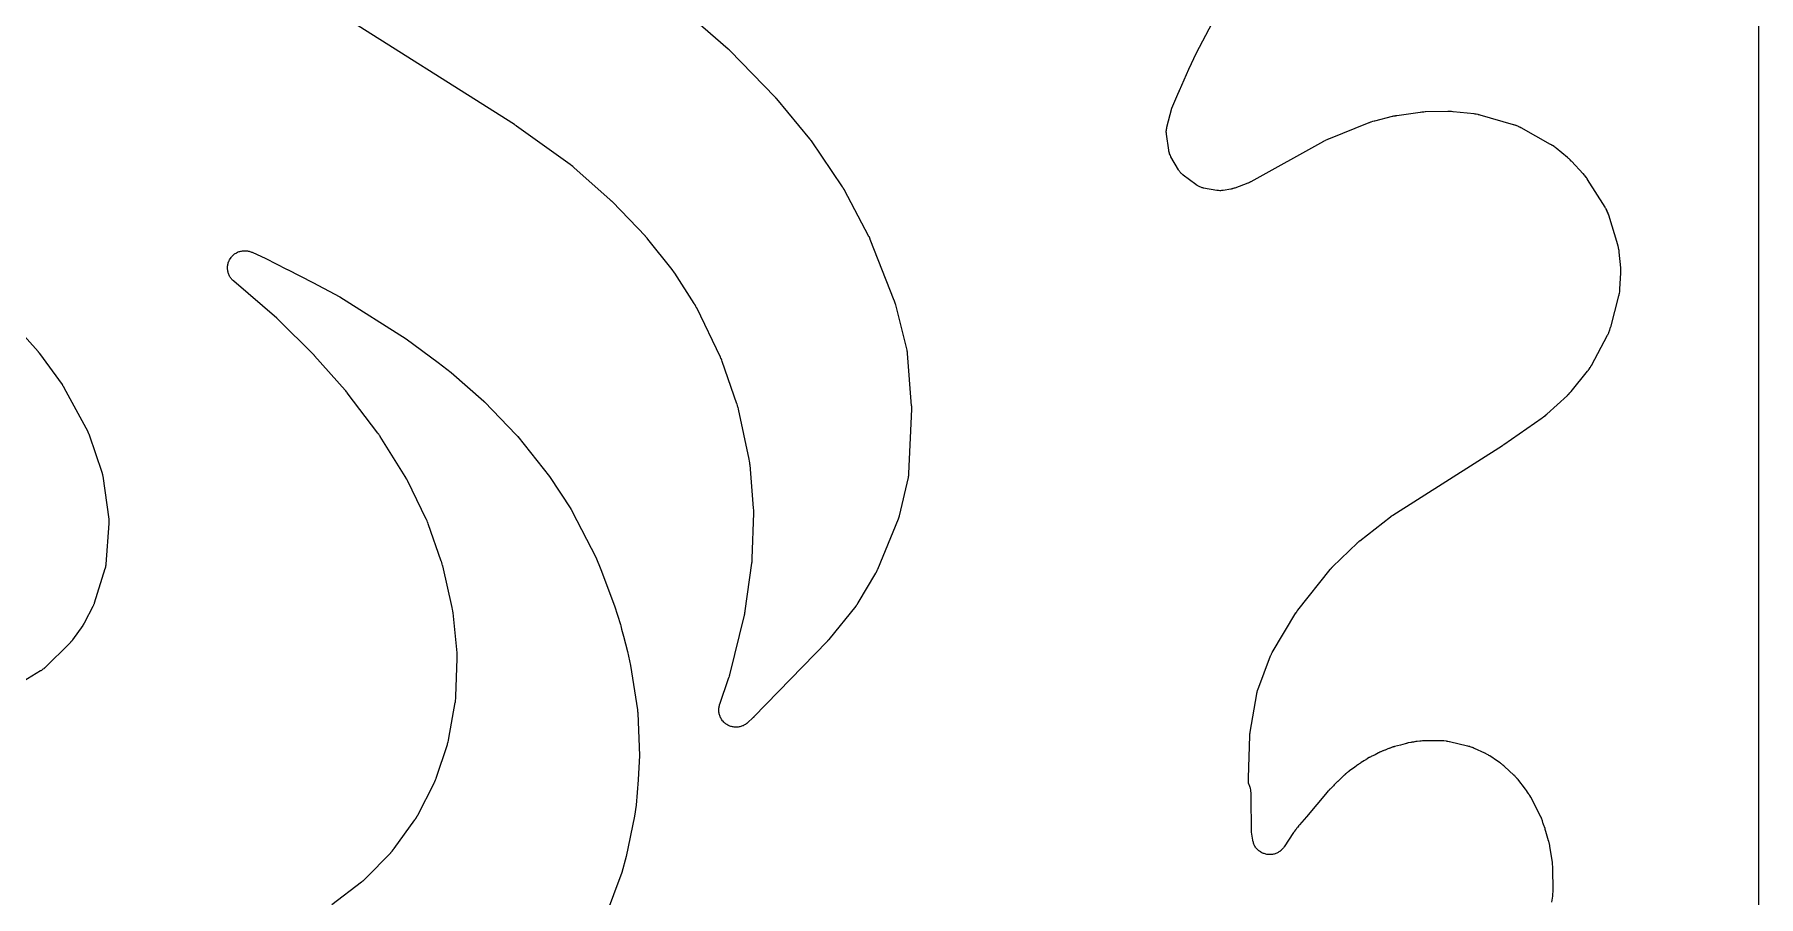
# Model space of a CAD drawing. Header units: millimetres. Extents: x 0 to 300, y 0 to 300.
# Drawn here: x 150 to 300, y 150 to 225 of the extents above; entities that cross this region are included whole.
import ezdxf

# ---------------------------------------------------------------- set-up
doc = ezdxf.new("R2010")
doc.units = ezdxf.units.MM
doc.layers.add('CUT', color=7, linetype='CONTINUOUS')

msp = doc.modelspace()

# ---------------------------------------------------------------- linework, layer by layer
at = {"layer": 'CUT'}
for points in [[(1.4375, 300.0625), (298.5476, 300.0625), (299.4329, 300.0625), (299.5063, 300.0589), (299.5645, 300.0503), (299.6216, 300.036), (299.6769, 300.0162), (299.7301, 299.991), (299.7805, 299.9608), (299.8278, 299.9257), (299.8714, 299.8863), (299.9108, 299.8427), (299.9459, 299.7954), (299.9761, 299.745), (300.0013, 299.6918), (300.0211, 299.6365), (300.0354, 299.5794), (300.044, 299.5212), (300.0476, 299.4478), (300.0476, 298.5625), (300.0476, 1.4375)], [(200.4511, 232.4372), (210.3575, 223.7895), (210.3646, 223.7832), (210.381, 223.7686), (210.388, 223.7623), (210.3965, 223.7546), (210.4034, 223.7482), (210.4195, 223.7332), (210.4264, 223.7268), (210.4369, 223.7168), (210.4437, 223.7103), (210.4595, 223.695), (210.4662, 223.6884), (210.4744, 223.6803), (210.4811, 223.6736), (210.4965, 223.658), (210.5031, 223.6513), (214.4552, 219.5708), (214.4603, 219.5655), (214.472, 219.5532), (214.477, 219.5479), (214.4888, 219.5353), (214.4949, 219.5287), (214.5092, 219.5132), (214.5153, 219.5065), (214.5246, 219.4962), (214.5305, 219.4895), (214.5443, 219.4739), (214.5501, 219.4672), (214.5533, 219.4636), (214.5602, 219.4555), (214.5762, 219.4365), (214.5831, 219.4283), (217.4561, 215.9448), (217.4628, 215.9366), (217.4782, 215.9174), (217.4848, 215.9092), (217.4927, 215.8992), (217.4991, 215.8909), (217.514, 215.8715), (217.5203, 215.8631), (217.53, 215.8502), (217.5363, 215.8417), (217.5507, 215.8219), (217.5569, 215.8134), (217.5643, 215.803), (217.5704, 215.7944), (217.5844, 215.7743), (217.5903, 215.7656), (220.2923, 211.7836), (220.2991, 211.7735), (220.3147, 211.7499), (220.3213, 211.7397), (220.3293, 211.7272), (220.3357, 211.717), (220.3507, 211.6929), (220.357, 211.6826), (220.3666, 211.6666), (220.3728, 211.6561), (220.3871, 211.6317), (220.3932, 211.6212), (220.4005, 211.6083), (220.4064, 211.5977), (220.42, 211.5729), (220.4257, 211.5622), (222.5945, 207.4797), (222.6005, 207.4682), (222.6143, 207.4413), (222.6201, 207.4297), (222.6271, 207.4156), (222.6328, 207.4039), (222.6458, 207.3766), (222.6513, 207.3649), (222.6596, 207.3468), (222.665, 207.335), (222.6772, 207.3073), (222.6823, 207.2955), (222.6885, 207.2809), (222.6935, 207.269), (222.7049, 207.241), (222.7097, 207.229), (224.7977, 201.896), (224.8028, 201.8827), (224.8145, 201.8515), (224.8194, 201.8381), (224.8252, 201.8216), (224.8299, 201.8082), (224.8405, 201.7766), (224.845, 201.763), (224.8517, 201.7421), (224.8559, 201.7285), (224.8656, 201.6966), (224.8696, 201.6829), (224.8744, 201.6662), (224.8782, 201.6524), (224.8868, 201.6203), (224.8904, 201.6065), (225.9064, 197.565), (225.9087, 197.5557), (225.9122, 197.5412), (225.9174, 197.5179), (225.9247, 197.4836), (225.9305, 197.4541), (225.9348, 197.43), (225.9369, 197.4176), (225.9378, 197.4122), (225.9419, 197.384), (225.9502, 197.3207), (225.9544, 197.283), (225.9556, 197.2684), (225.9564, 197.2589), (226.3105, 192.7103), (226.3114, 192.6968), (226.3134, 192.6653), (226.3141, 192.6518), (226.3149, 192.6353), (226.3155, 192.6218), (226.3165, 192.5903), (226.3168, 192.5768), (226.3172, 192.556), (226.3173, 192.5425), (226.3174, 192.511), (226.3173, 192.4975), (226.3171, 192.481), (226.3169, 192.4675), (226.316, 192.436), (226.3155, 192.4225), (226.0771, 186.8091), (226.0766, 186.7986), (226.0758, 186.7824), (226.0725, 186.7405), (226.0654, 186.6701), (226.0617, 186.6387), (226.0614, 186.6371), (226.0566, 186.6059), (226.0446, 186.5362), (226.0365, 186.4949), (226.0329, 186.479), (226.0306, 186.4688), (225.2523, 183.1339), (225.2502, 183.1251), (225.2468, 183.1113), (225.2412, 183.0893), (225.2324, 183.057), (225.2245, 183.0296), (225.2177, 183.0072), (225.2142, 182.9959), (225.2126, 182.9908), (225.2039, 182.9651), (225.1837, 182.9078), (225.1709, 182.874), (225.1658, 182.861), (225.1624, 182.8527), (223.3571, 178.4583), (223.3508, 178.4433), (223.3358, 178.4085), (223.3292, 178.3937), (223.321, 178.3757), (223.3142, 178.3609), (223.2979, 178.3267), (223.2908, 178.3121), (223.2797, 178.2898), (223.2723, 178.2753), (223.2548, 178.2417), (223.2472, 178.2274), (223.2377, 178.21), (223.2298, 178.1958), (223.2111, 178.1628), (223.203, 178.1488), (221.6671, 175.5524), (221.6586, 175.5383), (221.6385, 175.5057), (221.6298, 175.4918), (221.619, 175.475), (221.61, 175.4612), (221.5887, 175.4294), (221.5795, 175.4158), (221.5651, 175.3951), (221.5556, 175.3817), (221.5332, 175.3507), (221.5235, 175.3374), (221.5114, 175.3214), (221.5015, 175.3084), (221.4779, 175.2782), (221.4677, 175.2653), (219.1235, 172.3671), (219.1171, 172.3592), (219.102, 172.341), (219.0955, 172.3332), (219.0875, 172.3238), (219.0809, 172.3161), (219.0654, 172.2982), (219.0587, 172.2906), (219.0483, 172.2789), (219.0416, 172.2713), (219.0257, 172.2538), (219.0188, 172.2463), (219.0104, 172.2372), (219.0035, 172.2298), (218.9872, 172.2127), (218.9802, 172.2054), (212.6041, 165.633), (212.6006, 165.6294), (212.5925, 165.6212), (212.5891, 165.6176), (212.5808, 165.6093), (212.5765, 165.605), (212.5663, 165.5949), (212.5619, 165.5905), (212.5552, 165.5839), (212.5509, 165.5797), (212.5407, 165.5699), (212.5369, 165.5662), (212.5284, 165.5581), (212.5164, 165.5469), (212.5111, 165.5419), (212.0843, 165.1472), (212.0524, 165.1191), (211.9904, 165.0672), (211.92, 165.0139), (211.8715, 164.9807), (211.7962, 164.9346), (211.7447, 164.9064), (211.6653, 164.8678), (211.6112, 164.8448), (211.5284, 164.8142), (211.4724, 164.7966), (211.387, 164.7742), (211.3295, 164.7622), (211.2423, 164.7483), (211.1839, 164.742), (211.0957, 164.7367), (211.037, 164.7361), (210.9488, 164.7395), (210.8902, 164.7447), (210.8028, 164.7567), (210.745, 164.7676), (210.6592, 164.7881), (210.6028, 164.8046), (210.5194, 164.8334), (210.4648, 164.8554), (210.3846, 164.8923), (210.3325, 164.9194), (210.2563, 164.964), (210.2071, 164.9961), (210.1357, 165.0479), (210.0899, 165.0847), (210.0238, 165.1433), (209.9818, 165.1844), (209.9219, 165.2492), (209.8841, 165.2942), (209.8307, 165.3645), (209.7976, 165.413), (209.7514, 165.4883), (209.7231, 165.5398), (209.6845, 165.6192), (209.6614, 165.6732), (209.6308, 165.756), (209.6131, 165.812), (209.5907, 165.8974), (209.5786, 165.9549), (209.5647, 166.0421), (209.5583, 166.1005), (209.553, 166.1886), (209.5524, 166.2474), (209.5557, 166.3356), (209.5609, 166.3941), (209.5728, 166.4816), (209.5837, 166.5394), (209.6042, 166.6252), (209.6268, 166.7029), (209.6402, 166.7449), (210.4069, 168.9656), (210.4112, 168.9786), (210.4383, 169.0634), (210.4424, 169.0765), (210.474, 169.1838), (210.4777, 169.197), (210.501, 169.2831), (210.5044, 169.2963), (211.7821, 174.4936), (211.7855, 174.5085), (211.8068, 174.6056), (211.8099, 174.6206), (211.8334, 174.7431), (211.8361, 174.7582), (211.8524, 174.8563), (211.8547, 174.8714), (212.4345, 179.0139), (212.4365, 179.0298), (212.4482, 179.1333), (212.4498, 179.1493), (212.4609, 179.2796), (212.4621, 179.2956), (212.4682, 179.3996), (212.469, 179.4156), (212.596, 183.3651), (212.5963, 183.3824), (212.5967, 183.4949), (212.5965, 183.5122), (212.5929, 183.6534), (212.5922, 183.6707), (212.5861, 183.783), (212.5849, 183.8003), (212.2692, 187.5839), (212.2673, 187.6031), (212.253, 187.727), (212.2505, 187.7461), (212.2275, 187.9009), (212.2244, 187.9199), (212.2021, 188.0427), (212.1984, 188.0615), (211.2619, 192.4282), (211.2577, 192.4463), (211.2288, 192.5633), (211.2241, 192.5812), (211.1833, 192.7269), (211.178, 192.7447), (211.1419, 192.8597), (211.1361, 192.8773), (209.8565, 196.5536), (209.8506, 196.5697), (209.8109, 196.674), (209.8046, 196.69), (209.7511, 196.8194), (209.7443, 196.8351), (209.6987, 196.937), (209.6915, 196.9526), (207.6275, 201.2317), (207.6194, 201.2478), (207.5652, 201.352), (207.5566, 201.368), (207.4847, 201.4966), (207.4757, 201.5123), (207.4153, 201.613), (207.4058, 201.6284), (205.7138, 204.2686), (205.7052, 204.2817), (205.6479, 204.3661), (205.6389, 204.379), (205.5643, 204.4831), (205.555, 204.4957), (205.4934, 204.577), (205.4837, 204.5894), (203.3882, 207.2097), (203.3795, 207.2204), (203.3221, 207.2889), (203.3131, 207.2993), (203.2391, 207.3837), (203.2299, 207.3939), (203.1694, 207.4597), (203.16, 207.4697), (200.2911, 210.4506), (200.2836, 210.4582), (200.231, 210.511), (200.2228, 210.5191), (200.1559, 210.5836), (200.1477, 210.5914), (200.0939, 210.6414), (200.0849, 210.6495), (196.9424, 213.4541), (196.9304, 213.4645), (196.8518, 213.531), (196.8396, 213.5411), (196.7387, 213.622), (196.7262, 213.6317), (196.6442, 213.694), (196.6314, 213.7034), (191.9563, 217.0619), (191.9495, 217.0668), (191.9015, 217.1002), (191.8941, 217.1053), (191.8337, 217.1461), (191.8263, 217.151), (191.7781, 217.1825), (191.7702, 217.1876), (175.9611, 227.1749)], [(282.0586, 149.5115), (282.1317, 150.0404), (282.1343, 150.0623), (282.1487, 150.2047), (282.1505, 150.2267), (282.162, 150.4058), (282.163, 150.4278), (282.1669, 150.5709), (282.1671, 150.593), (282.1497, 152.4225), (282.1491, 152.444), (282.1428, 152.5835), (282.1415, 152.6049), (282.1273, 152.7794), (282.1252, 152.8008), (282.1089, 152.9394), (282.106, 152.9607), (281.8867, 154.3855), (281.885, 154.396), (281.8724, 154.4691), (281.8704, 154.48), (281.8613, 154.5278), (281.8565, 154.5508), (281.8234, 154.6931), (281.8179, 154.715), (281.8077, 154.7527), (281.8048, 154.763), (281.7843, 154.8334), (281.7809, 154.8448), (281.5237, 155.6673), (281.5076, 155.7436), (281.505, 155.7558), (281.4866, 155.835), (281.4836, 155.8472), (281.4716, 155.8945), (281.465, 155.9186), (281.4191, 156.0723), (281.4028, 156.1195), (281.3443, 156.2688), (281.3346, 156.2919), (281.3149, 156.3366), (281.3132, 156.3404), (281.239, 156.5776), (281.2352, 156.5895), (281.2095, 156.666), (281.2054, 156.6778), (281.189, 156.7235), (281.1801, 156.7467), (281.1194, 156.8963), (281.1095, 156.9191), (281.0894, 156.9633), (281.0841, 156.9745), (281.0491, 157.0473), (281.0436, 157.0585), (280.3263, 158.4748), (280.3202, 158.4867), (280.279, 158.5636), (280.2726, 158.5753), (280.2468, 158.621), (280.2331, 158.644), (280.1408, 158.7919), (280.1261, 158.8143), (280.0964, 158.8575), (280.0887, 158.8684), (280.0376, 158.9391), (280.0296, 158.9499), (280.0157, 158.9683), (279.9998, 158.9951), (279.8908, 159.1682), (279.8734, 159.1944), (279.8379, 159.2446), (279.8287, 159.2573), (279.7675, 159.3393), (279.758, 159.3518), (279.0863, 160.2049), (279.0795, 160.2134), (279.0314, 160.2723), (279.0242, 160.281), (278.9919, 160.319), (278.976, 160.337), (278.8747, 160.4471), (278.8587, 160.4638), (278.8305, 160.4922), (278.8227, 160.4998), (278.7688, 160.5522), (278.76, 160.5606), (277.9388, 161.3254), (277.9305, 161.333), (277.8723, 161.3852), (277.8636, 161.3929), (277.8248, 161.4264), (277.8057, 161.4421), (277.6851, 161.5378), (277.6662, 161.5522), (277.6329, 161.5765), (277.6238, 161.583), (277.5606, 161.6274), (277.5502, 161.6345), (277.3273, 161.7842), (277.3261, 161.7851), (277.3239, 161.7866), (276.6612, 162.2317), (276.6511, 162.2383), (276.5852, 162.2807), (276.5749, 162.2871), (276.5348, 162.3118), (276.514, 162.324), (276.3772, 162.4007), (276.356, 162.412), (276.3139, 162.4334), (276.3031, 162.4388), (276.2326, 162.4729), (276.2216, 162.4781), (275.3212, 162.8916), (275.3074, 162.8977), (275.2175, 162.9363), (275.2036, 162.942), (275.149, 162.9639), (275.1208, 162.9743), (274.9358, 163.0377), (274.907, 163.0468), (274.8505, 163.063), (274.836, 163.067), (274.7413, 163.0917), (274.7267, 163.0953), (273.1484, 163.4644), (273.1312, 163.4681), (273.019, 163.4909), (273.0017, 163.4942), (272.9341, 163.5059), (272.8992, 163.5108), (272.672, 163.5365), (272.6369, 163.5394), (272.5683, 163.5431), (272.5507, 163.5437), (272.5208, 163.5445), (272.4421, 163.554), (272.3875, 163.5581), (272.2122, 163.5632), (272.1849, 163.5633), (272.1314, 163.5624), (272.1178, 163.5621), (272.0289, 163.5586), (272.0153, 163.5579), (271.7849, 163.5435), (270.8086, 163.5386), (270.7916, 163.5383), (270.681, 163.5346), (270.664, 163.5338), (270.5977, 163.5297), (270.5638, 163.5266), (270.3443, 163.5005), (270.3106, 163.4955), (270.2452, 163.4839), (270.2285, 163.4807), (270.1202, 163.4583), (270.1036, 163.4546), (270.0089, 163.4323), (269.9019, 163.4223), (269.8837, 163.4204), (269.8129, 163.4116), (269.7767, 163.406), (269.543, 163.3624), (269.5072, 163.3546), (269.438, 163.3373), (269.4203, 163.3326), (269.3058, 163.3002), (269.2883, 163.2949), (268.8769, 163.1648), (268.3672, 163.0444), (268.3527, 163.0408), (268.2584, 163.016), (268.244, 163.012), (268.1877, 162.9957), (268.1591, 162.9867), (267.9749, 162.9232), (267.9468, 162.9127), (267.8925, 162.8909), (267.8787, 162.8851), (267.7892, 162.8465), (267.7755, 162.8404), (267.6105, 162.7643), (267.5505, 162.7454), (267.5366, 162.7408), (267.4461, 162.7097), (267.4322, 162.7048), (267.3783, 162.6848), (267.351, 162.6738), (267.1751, 162.5986), (267.1483, 162.5863), (267.0967, 162.5611), (267.0835, 162.5545), (266.9986, 162.5105), (266.9856, 162.5036), (266.6776, 162.3343), (266.3285, 162.1733), (266.3168, 162.1678), (266.241, 162.1308), (266.2294, 162.125), (266.1843, 162.1018), (266.1615, 162.0895), (266.0151, 162.006), (265.9929, 161.9926), (265.95, 161.9656), (265.9391, 161.9586), (265.8687, 161.9122), (265.858, 161.9049), (265.7087, 161.8017), (265.5677, 161.7242), (265.5555, 161.7173), (265.4771, 161.6718), (265.4651, 161.6646), (265.4186, 161.6362), (265.3952, 161.6211), (265.2451, 161.5194), (265.2224, 161.5032), (265.1787, 161.4706), (265.1677, 161.4621), (265.0963, 161.4061), (265.0854, 161.3974), (264.8836, 161.2313), (264.3998, 160.8967), (264.3895, 160.8895), (264.3234, 160.8417), (264.3133, 160.8343), (264.2742, 160.8047), (264.2545, 160.7892), (264.1286, 160.6856), (264.1096, 160.6692), (264.0731, 160.6365), (264.0638, 160.628), (264.0042, 160.5724), (263.9951, 160.5637), (263.5727, 160.1522), (263.4893, 160.0836), (263.4797, 160.0756), (263.418, 160.0226), (263.4086, 160.0144), (263.3722, 159.9817), (263.3539, 159.9647), (263.2375, 159.8513), (263.2199, 159.8335), (263.1863, 159.7979), (263.1778, 159.7887), (263.1232, 159.7285), (263.1149, 159.7191), (263.0431, 159.6364), (262.7558, 159.3566), (262.7452, 159.346), (262.6773, 159.2766), (262.667, 159.2657), (262.584, 159.1764), (262.574, 159.1654), (262.5097, 159.0926), (262.4999, 159.0813), (260.7002, 156.94), (260.1036, 156.2534), (260.0916, 156.2391), (260.015, 156.1453), (260.0034, 156.1306), (259.9111, 156.0099), (259.9, 155.9949), (259.8657, 155.9472), (259.8372, 155.9132), (259.8262, 155.8998), (259.7563, 155.8116), (259.7457, 155.7978), (259.6612, 155.6846), (259.6511, 155.6706), (259.5864, 155.5784), (259.5766, 155.5641), (258.7675, 154.3384), (258.7419, 154.3017), (258.6934, 154.2356), (258.637, 154.1663), (258.5972, 154.122), (258.5342, 154.0586), (258.4902, 154.0185), (258.4211, 153.9616), (258.3734, 153.9261), (258.299, 153.8764), (258.248, 153.8458), (258.1691, 153.8037), (258.1152, 153.7783), (258.0326, 153.7442), (257.9765, 153.7243), (257.8908, 153.6986), (257.833, 153.6844), (257.7452, 153.6673), (257.6863, 153.6589), (257.5973, 153.6506), (257.5378, 153.648), (257.4484, 153.6487), (257.3889, 153.652), (257.3, 153.6615), (257.2412, 153.6707), (257.1537, 153.689), (257.0961, 153.704), (257.0108, 153.7309), (256.955, 153.7516), (256.8727, 153.7868), (256.8193, 153.8129), (256.7409, 153.8561), (256.6903, 153.8874), (256.6167, 153.9381), (256.5694, 153.9743), (256.5012, 154.0321), (256.4577, 154.0728), (256.3955, 154.137), (256.3563, 154.1818), (256.3009, 154.252), (256.2663, 154.3004), (256.218, 154.3757), (256.1885, 154.4274), (256.1627, 154.4781), (256.1536, 154.496), (256.1295, 154.5502), (256.0973, 154.6334), (256.0786, 154.6897), (256.0548, 154.7756), (256.0369, 154.8554), (256.0282, 154.8991), (255.9092, 155.5871), (255.8934, 158.7966), (255.8931, 158.8113), (255.8903, 158.9071), (255.8897, 158.9218), (255.8866, 158.9793), (255.8842, 159.0087), (255.8648, 159.1967), (255.8558, 159.255), (255.8185, 159.4376), (255.8039, 159.4947), (255.7488, 159.6728), (255.7287, 159.7282), (255.6646, 159.8806), (255.652, 160.1199), (255.6515, 160.1295), (255.6506, 160.152), (255.6502, 160.1616), (255.6499, 160.1734), (255.6496, 160.183), (255.6492, 160.2055), (255.649, 160.2151), (255.6489, 160.23), (255.6488, 160.2396), (255.6488, 160.2621), (255.6489, 160.2717), (255.649, 160.2835), (255.6492, 160.2931), (255.6497, 160.3156), (255.65, 160.3252), (255.7715, 163.9935), (255.7721, 164.0088), (255.7739, 164.0445), (255.7748, 164.0598), (255.7761, 164.0784), (255.7772, 164.0936), (255.7802, 164.1292), (255.7816, 164.1445), (255.784, 164.1678), (255.7857, 164.183), (255.7899, 164.2185), (255.7918, 164.2337), (255.7943, 164.2522), (255.7965, 164.2673), (255.8019, 164.3026), (255.8044, 164.3177), (256.372, 167.6421), (256.3739, 167.6526), (256.3769, 167.6689), (256.3856, 167.711), (256.402, 167.7814), (256.4099, 167.8126), (256.4103, 167.8143), (256.4193, 167.8452), (256.4407, 167.9143), (256.4544, 167.955), (256.46, 167.9705), (256.4637, 167.9806), (257.5822, 170.9526), (257.5859, 170.9621), (257.5916, 170.9768), (257.6072, 171.0144), (257.635, 171.0772), (257.6479, 171.105), (257.6486, 171.1065), (257.6624, 171.1338), (257.6944, 171.1945), (257.7142, 171.2302), (257.7222, 171.2438), (257.7274, 171.2526), (259.7881, 174.6809), (259.7956, 174.6932), (259.8135, 174.7219), (259.8213, 174.7342), (259.8309, 174.749), (259.8388, 174.7612), (259.8577, 174.7893), (259.8658, 174.8013), (259.8785, 174.8196), (259.8869, 174.8314), (259.9066, 174.8589), (259.9151, 174.8707), (259.9256, 174.8849), (259.9344, 174.8964), (259.9549, 174.9233), (259.9639, 174.9347), (262.7521, 178.4533), (262.7615, 178.465), (262.7837, 178.492), (262.7933, 178.5035), (262.8051, 178.5175), (262.8149, 178.5288), (262.838, 178.5551), (262.848, 178.5663), (262.8634, 178.5834), (262.8736, 178.5944), (262.8975, 178.6199), (262.9079, 178.6307), (262.9206, 178.6439), (262.9311, 178.6545), (262.9559, 178.6792), (262.9666, 178.6897), (265.1455, 180.7916), (265.1539, 180.7997), (265.1737, 180.8183), (265.1823, 180.8262), (265.1928, 180.8358), (265.2014, 180.8437), (265.2217, 180.8618), (265.2305, 180.8695), (265.2441, 180.8813), (265.2529, 180.8889), (265.2737, 180.9065), (265.2826, 180.9139), (265.2936, 180.923), (265.3027, 180.9304), (265.3239, 180.9474), (265.333, 180.9547), (268.0273, 183.0618), (268.0359, 183.0685), (268.0562, 183.084), (268.065, 183.0906), (268.0757, 183.0985), (268.0845, 183.105), (268.1052, 183.12), (268.1141, 183.1264), (268.1279, 183.1361), (268.1369, 183.1424), (268.1579, 183.1569), (268.167, 183.163), (268.1781, 183.1705), (268.1872, 183.1765), (268.2086, 183.1905), (268.2178, 183.1964), (277.7573, 189.2624), (277.7621, 189.2655), (277.7952, 189.2869), (277.8003, 189.2903), (277.8412, 189.3175), (277.8462, 189.3208), (277.8784, 189.3426), (277.8836, 189.3462), (281.2292, 191.6673), (281.2457, 191.6791), (281.3511, 191.7577), (281.3672, 191.77), (281.4961, 191.873), (281.5117, 191.8859), (281.6116, 191.9714), (281.6267, 191.9848), (283.4123, 193.62), (283.42, 193.6272), (283.4732, 193.6776), (283.4811, 193.6852), (283.5154, 193.719), (283.5316, 193.7355), (283.6306, 193.8408), (283.6456, 193.8573), (283.671, 193.8864), (283.6779, 193.8944), (283.7246, 193.9498), (283.7321, 193.9589), (285.1724, 195.7376), (285.1813, 195.7488), (285.2376, 195.8218), (285.2461, 195.8331), (285.2789, 195.8778), (285.2952, 195.9011), (285.3971, 196.0547), (285.4123, 196.0787), (285.4407, 196.1263), (285.4478, 196.1385), (285.4933, 196.2188), (285.5001, 196.2312), (286.9126, 198.8705), (286.9208, 198.8864), (286.9723, 198.9899), (286.98, 199.006), (287.0091, 199.069), (287.023, 199.1017), (287.1072, 199.317), (287.1192, 199.3505), (287.1406, 199.4165), (287.1458, 199.4336), (287.1782, 199.5446), (287.1829, 199.5618), (287.8875, 202.2748), (287.891, 202.2893), (287.913, 202.3832), (287.9162, 202.3977), (287.9279, 202.4545), (287.9333, 202.4837), (287.9631, 202.6742), (287.9669, 202.7037), (287.973, 202.7613), (287.9744, 202.7761), (287.9822, 202.8723), (287.9832, 202.8871), (288.0608, 204.2676), (288.0613, 204.278), (288.0641, 204.3507), (288.0644, 204.3615), (288.0654, 204.4092), (288.0654, 204.4321), (288.0629, 204.5753), (288.0621, 204.5973), (288.06, 204.6356), (288.0594, 204.646), (288.0542, 204.7177), (288.0533, 204.7293), (287.9299, 206.0788), (287.9283, 206.0943), (287.9165, 206.1947), (287.9145, 206.2102), (287.9058, 206.2703), (287.9006, 206.301), (287.8614, 206.4993), (287.8546, 206.5297), (287.8397, 206.5886), (287.8357, 206.6037), (287.8085, 206.7011), (287.8041, 206.716), (287.0097, 209.2953), (287.0058, 209.3077), (286.9789, 209.3885), (286.9747, 209.4009), (286.9575, 209.449), (286.9482, 209.4735), (286.885, 209.629), (286.8632, 209.6766), (286.7867, 209.8259), (286.7743, 209.849), (286.749, 209.8934), (286.7424, 209.9048), (286.6987, 209.9778), (286.6919, 209.9889), (285.1637, 212.4232), (285.1559, 212.4354), (285.1041, 212.5136), (285.096, 212.5256), (285.0638, 212.5718), (285.0467, 212.5951), (284.9322, 212.7436), (284.914, 212.7661), (284.8775, 212.809), (284.868, 212.8199), (284.8055, 212.8899), (284.7957, 212.9005), (283.7614, 214.0039), (283.7481, 214.0177), (283.6597, 214.1061), (283.6459, 214.1195), (283.5316, 214.2268), (283.5173, 214.2397), (283.4235, 214.3223), (283.4089, 214.3347), (282.4216, 215.1488), (282.411, 215.1572), (282.342, 215.2116), (282.3313, 215.2199), (282.2891, 215.2516), (282.2671, 215.2673), (282.122, 215.3664), (282.0994, 215.3812), (282.0545, 215.409), (282.0429, 215.416), (281.9671, 215.4605), (281.9554, 215.4672), (279.3843, 216.9028), (279.3691, 216.911), (279.27, 216.9627), (279.2546, 216.9704), (279.1942, 216.9997), (279.1628, 217.0139), (278.9564, 217.0998), (278.9242, 217.1121), (278.8609, 217.1343), (278.8446, 217.1398), (278.738, 217.1737), (278.7215, 217.1787), (275.8267, 218.0102), (275.814, 218.0136), (275.7319, 218.0353), (275.7192, 218.0385), (275.6696, 218.0504), (275.644, 218.056), (275.4773, 218.0885), (275.4516, 218.093), (275.4011, 218.1005), (275.3881, 218.1023), (275.3039, 218.1131), (275.2909, 218.1146), (273.4699, 218.3073), (273.451, 218.309), (273.328, 218.3181), (273.309, 218.3192), (273.1544, 218.3257), (273.1354, 218.3262), (273.0121, 218.3275), (272.9931, 218.3274), (271.0496, 218.2863), (271.0315, 218.2856), (270.9139, 218.2796), (270.8959, 218.2784), (270.7487, 218.2663), (270.7306, 218.2646), (270.6137, 218.2515), (270.5957, 218.2492), (268.5538, 217.9575), (268.5383, 217.955), (268.438, 217.938), (268.4227, 217.9352), (268.2974, 217.9106), (268.2821, 217.9074), (268.1829, 217.8852), (268.1676, 217.8816), (266.6169, 217.4918), (266.5975, 217.4866), (266.4717, 217.4505), (266.4524, 217.4446), (266.2963, 217.394), (266.2772, 217.3874), (266.1541, 217.3429), (266.1353, 217.3358), (262.6141, 215.9274), (262.5966, 215.9201), (262.4838, 215.8708), (262.4666, 215.8629), (262.3271, 215.7966), (262.3101, 215.7882), (262.2006, 215.7319), (262.1839, 215.7229), (255.853, 212.2082), (255.8471, 212.205), (255.8331, 212.1973), (255.8271, 212.1941), (255.8256, 212.1933), (255.8018, 212.181), (255.7459, 212.1532), (255.7265, 212.1439), (255.6969, 212.1308), (255.6252, 212.1009), (255.594, 212.0886), (254.4615, 211.6652), (254.4516, 211.6616), (254.4365, 211.6561), (254.397, 211.6429), (254.3302, 211.6222), (254.3003, 211.6136), (254.2987, 211.6131), (254.2685, 211.6055), (254.2004, 211.5895), (254.1597, 211.5809), (254.144, 211.578), (254.1337, 211.5761), (253.4527, 211.4571), (253.4429, 211.4555), (253.4421, 211.4554), (253.3882, 211.4482), (253.303, 211.4395), (253.209, 211.4349), (253.1484, 211.4351), (253.0562, 211.4401), (252.9762, 211.4486), (252.9222, 211.456), (252.9163, 211.457), (252.905, 211.4589), (251.7544, 211.6672), (251.7132, 211.6757), (251.6382, 211.6929), (251.5574, 211.7155), (251.5043, 211.733), (251.4259, 211.763), (251.3747, 211.7854), (251.2994, 211.8226), (251.2505, 211.8497), (251.179, 211.8938), (251.1155, 211.9372), (251.0814, 211.9616), (249.9722, 212.7975), (249.9632, 212.8043), (249.9539, 212.8115), (249.9147, 212.8437), (249.8632, 212.8883), (249.8059, 212.9426), (249.7694, 212.9804), (249.7171, 213.0395), (249.684, 213.0803), (249.6371, 213.1437), (249.599, 213.2003), (249.5719, 213.2431), (249.5658, 213.2532), (249.5601, 213.263), (248.9055, 214.3957), (248.9001, 214.4051), (248.8975, 214.4098), (248.8692, 214.4644), (248.8312, 214.5444), (248.7929, 214.6382), (248.771, 214.702), (248.7435, 214.7995), (248.7244, 214.886), (248.7131, 214.9465), (248.7123, 214.9517), (248.7107, 214.9625), (248.518, 216.3528), (248.5166, 216.3636), (248.5159, 216.3689), (248.5103, 216.4305), (248.5052, 216.5194), (248.5052, 216.6213), (248.509, 216.689), (248.5205, 216.7902), (248.5356, 216.878), (248.5481, 216.9386), (248.5494, 216.9438), (248.552, 216.9544), (248.9761, 218.6101), (248.9802, 218.6256), (248.9815, 218.6303), (249.6012, 220.0299), (249.6478, 220.1352), (249.6527, 220.1463), (250.4737, 222.0003), (251.1252, 223.4195), (251.1285, 223.4268), (254.1497, 229.1794)], [(175.882, 149.3145), (178.4607, 151.2667), (178.469, 151.2732), (178.5267, 151.3184), (178.5352, 151.3253), (178.5725, 151.3556), (178.5902, 151.3706), (178.6985, 151.4661), (178.715, 151.4812), (178.743, 151.5078), (178.7506, 151.5151), (178.8023, 151.5659), (178.8106, 151.5742), (181.0006, 153.814), (181.008, 153.8217), (181.0592, 153.8759), (181.0667, 153.8841), (181.0996, 153.9203), (181.1151, 153.938), (181.2095, 154.0504), (181.2238, 154.0681), (181.2479, 154.0991), (181.2544, 154.1076), (181.2986, 154.1666), (181.3057, 154.1762), (183.1107, 156.6885), (183.1169, 156.6973), (183.1595, 156.7589), (183.1657, 156.7681), (183.1929, 156.809), (183.2056, 156.829), (183.2824, 156.955), (183.2939, 156.9747), (183.3131, 157.0092), (183.3183, 157.0186), (183.3532, 157.0839), (183.3588, 157.0946), (184.7696, 159.864), (184.7743, 159.8735), (184.8067, 159.9399), (184.8114, 159.9498), (184.8318, 159.9938), (184.8413, 160.0151), (184.8974, 160.1494), (184.9057, 160.1703), (184.9194, 160.2068), (184.923, 160.2167), (184.9475, 160.2856), (184.9513, 160.2968), (185.9327, 163.2449), (185.9392, 163.2658), (185.9791, 163.402), (185.9849, 163.4231), (186.0287, 163.5957), (186.0337, 163.617), (186.0635, 163.7558), (186.0677, 163.7772), (186.619, 166.8836), (186.6223, 166.9044), (186.6414, 167.0397), (186.644, 167.0606), (186.6621, 167.231), (186.6639, 167.252), (186.6735, 167.3883), (186.6747, 167.4093), (186.7915, 170.7093), (186.7919, 170.7294), (186.7921, 170.8599), (186.7919, 170.88), (186.7867, 171.0437), (186.7857, 171.0638), (186.7772, 171.194), (186.7756, 171.2141), (186.4323, 174.6868), (186.4301, 174.7058), (186.414, 174.8286), (186.4113, 174.8475), (186.3862, 175.0009), (186.3828, 175.0196), (186.3589, 175.1412), (186.355, 175.1599), (185.5209, 178.7934), (185.5169, 178.8099), (185.4892, 178.9166), (185.4847, 178.9329), (185.4462, 179.0658), (185.4412, 179.082), (185.4076, 179.187), (185.4022, 179.203), (184.2637, 182.4346), (184.2578, 182.4507), (184.2178, 182.5547), (184.2114, 182.5706), (184.1575, 182.6996), (184.1507, 182.7153), (184.1048, 182.8168), (184.0975, 182.8323), (182.4516, 186.2137), (182.4445, 186.2279), (182.397, 186.3193), (182.3895, 186.3333), (182.3268, 186.4464), (182.3189, 186.4602), (182.2667, 186.549), (182.2584, 186.5625), (180.082, 190.044), (180.0747, 190.0555), (180.0262, 190.1293), (180.0186, 190.1406), (179.9555, 190.2319), (179.9477, 190.243), (179.8959, 190.3146), (179.8878, 190.3255), (177.2087, 193.8545), (177.2022, 193.8629), (177.1566, 193.9209), (177.1494, 193.9298), (177.0912, 194.0009), (177.084, 194.0095), (177.0369, 194.0649), (177.0291, 194.0739), (174.3775, 197.0702), (174.3714, 197.077), (174.3287, 197.1238), (174.322, 197.131), (174.2678, 197.1885), (174.2612, 197.1954), (174.2176, 197.2402), (174.2104, 197.2474), (171.2731, 200.1637), (171.2658, 200.1709), (171.2148, 200.2198), (171.2069, 200.2273), (171.1422, 200.2871), (171.1343, 200.2943), (171.0823, 200.3407), (171.0737, 200.3482), (167.3333, 203.5622), (167.3004, 203.5919), (167.2415, 203.6478), (167.1803, 203.7119), (167.1417, 203.7565), (167.087, 203.8263), (167.053, 203.8745), (167.0055, 203.9493), (166.9764, 204.0006), (166.9365, 204.0798), (166.9126, 204.1337), (166.8807, 204.2164), (166.8622, 204.2724), (166.8386, 204.3578), (166.8256, 204.4154), (166.8105, 204.5028), (166.8034, 204.5613), (166.7969, 204.6497), (166.7955, 204.7087), (166.7978, 204.7973), (166.8023, 204.8561), (166.8132, 204.9441), (166.8234, 205.0022), (166.843, 205.0886), (166.8589, 205.1455), (166.8869, 205.2296), (166.9083, 205.2846), (166.9444, 205.3655), (166.9711, 205.4181), (167.015, 205.4951), (167.0467, 205.5448), (167.098, 205.6171), (167.1345, 205.6635), (167.1926, 205.7304), (167.2335, 205.773), (167.2979, 205.8338), (167.3428, 205.8722), (167.4129, 205.9264), (167.4613, 205.9601), (167.5364, 206.0072), (167.5879, 206.036), (167.6672, 206.0754), (167.7213, 206.0991), (167.8042, 206.1305), (167.8603, 206.1487), (167.9459, 206.1718), (168.0035, 206.1844), (168.0909, 206.199), (168.1495, 206.2058), (168.238, 206.2118), (168.297, 206.2128), (168.3855, 206.21), (168.4444, 206.2053), (168.5322, 206.1938), (168.5903, 206.1832), (168.6766, 206.1631), (168.7334, 206.147), (168.8173, 206.1185), (168.8928, 206.0886), (168.9336, 206.0713), (170.1303, 205.5287), (171.9244, 204.6171), (171.9988, 204.5793), (172.0135, 204.5718), (174.2164, 203.4523), (176.5665, 202.1896), (182.3316, 198.534), (185.1399, 196.4667), (186.2569, 195.5985), (189.1035, 193.101), (189.1117, 193.0931), (189.1176, 193.0873), (189.1208, 193.0841), (189.1277, 193.0772), (189.1438, 193.0609), (189.1507, 193.0539), (191.9197, 190.1873), (191.9267, 190.18), (191.943, 190.1628), (191.9499, 190.1554), (191.9582, 190.1464), (191.9649, 190.139), (191.9807, 190.1215), (191.9874, 190.114), (191.9977, 190.1024), (192.0043, 190.0948), (192.0197, 190.077), (192.0262, 190.0693), (192.0342, 190.0599), (192.0406, 190.0521), (192.0556, 190.034), (192.062, 190.0262), (192.6124, 189.3433), (194.8076, 186.547), (196.6625, 183.744), (196.6691, 183.7339), (196.6844, 183.7101), (196.6909, 183.6999), (196.6987, 183.6874), (196.705, 183.677), (196.7197, 183.6529), (196.7259, 183.6425), (196.7353, 183.6264), (196.7414, 183.6159), (196.7553, 183.5914), (196.7612, 183.5808), (196.7684, 183.5679), (196.7741, 183.5573), (196.7875, 183.5323), (196.7931, 183.5216), (198.846, 179.5494), (199.298, 178.4581), (200.4845, 175.2979), (200.9915, 173.6675), (201.0221, 173.5507), (201.0959, 173.2691), (201.2524, 172.6717), (201.6038, 171.3307), (201.8801, 170.097), (202.4708, 166.2425), (202.4727, 166.2298), (202.4768, 166.2003), (202.4784, 166.1876), (202.4803, 166.1721), (202.4818, 166.1594), (202.4851, 166.1298), (202.4864, 166.117), (202.4883, 166.0975), (202.4894, 166.0847), (202.4918, 166.055), (202.4928, 166.0422), (202.4938, 166.0267), (202.4946, 166.0139), (202.4961, 165.9841), (202.4967, 165.9713), (202.6384, 162.2823), (202.5364, 160.1476), (202.367, 157.9389), (202.227, 157.0079), (201.4819, 153.4733), (201.1228, 152.0795), (199.6717, 148.1937)], [(147.9145, 200.1394), (150.3014, 197.4284), (150.3084, 197.4203), (150.3247, 197.4014), (150.3317, 197.3932), (150.3401, 197.3832), (150.3469, 197.375), (150.3627, 197.3556), (150.3695, 197.3473), (150.3798, 197.3344), (150.3864, 197.326), (150.4018, 197.3063), (150.4083, 197.2978), (150.4162, 197.2874), (150.4226, 197.2789), (150.4375, 197.2588), (150.4439, 197.2502), (152.3894, 194.5635), (152.398, 194.5514), (152.4178, 194.5231), (152.4262, 194.5109), (152.4363, 194.4959), (152.4445, 194.4836), (152.4634, 194.4546), (152.4714, 194.4421), (152.4835, 194.4228), (152.4912, 194.4102), (152.5091, 194.3807), (152.5167, 194.3679), (152.5258, 194.3523), (152.5332, 194.3395), (152.5501, 194.3093), (152.5572, 194.2963), (154.6273, 190.4621), (154.6317, 190.4539), (154.6386, 190.4408), (154.6493, 190.4199), (154.6646, 190.3888), (154.6773, 190.362), (154.6873, 190.34), (154.6923, 190.3287), (154.6945, 190.3237), (154.7053, 190.2978), (154.7287, 190.2393), (154.7419, 190.2043), (154.7467, 190.1906), (154.7498, 190.1818), (155.8556, 186.9398), (155.8589, 186.9297), (155.8641, 186.914), (155.8764, 186.8732), (155.8955, 186.804), (155.9035, 186.773), (155.9039, 186.7713), (155.9107, 186.7401), (155.9249, 186.6697), (155.9323, 186.6277), (155.9348, 186.6114), (155.9363, 186.6009), (156.4609, 182.8566), (156.4625, 182.8446), (156.4648, 182.826), (156.4696, 182.7777), (156.4754, 182.6961), (156.4773, 182.6597), (156.4774, 182.6578), (156.4778, 182.6214), (156.477, 182.5396), (156.4753, 182.4911), (156.4741, 182.4724), (156.4732, 182.4603), (156.201, 178.9183), (156.1999, 178.9058), (156.1982, 178.8864), (156.1922, 178.8363), (156.1798, 178.7523), (156.1735, 178.715), (156.1731, 178.7131), (156.1652, 178.6761), (156.1458, 178.5934), (156.1329, 178.5447), (156.1274, 178.526), (156.1237, 178.5139), (155.2006, 175.5393), (155.1975, 175.5296), (155.1926, 175.5145), (155.1792, 175.4759), (155.1551, 175.4115), (155.1439, 175.3829), (155.1432, 175.3814), (155.1311, 175.3532), (155.1026, 175.2906), (155.0849, 175.2537), (155.0777, 175.2396), (155.073, 175.2306), (154.3572, 173.8643), (154.3503, 173.8514), (154.3339, 173.8214), (154.3268, 173.8085), (154.318, 173.793), (154.3107, 173.7803), (154.2934, 173.7508), (154.2858, 173.7382), (154.2741, 173.719), (154.2664, 173.7066), (154.2481, 173.6777), (154.2402, 173.6653), (154.2304, 173.6504), (154.2222, 173.6382), (154.203, 173.6099), (154.1947, 173.5979), (153.3107, 172.3408), (153.3048, 172.3325), (153.2955, 172.3197), (153.271, 172.2872), (153.2284, 172.2334), (153.209, 172.2098), (153.208, 172.2085), (153.1878, 172.1855), (153.1416, 172.1347), (153.1136, 172.1052), (153.1025, 172.094), (153.0952, 172.0868), (150.8577, 169.8877), (150.8486, 169.8788), (150.8343, 169.8651), (150.7963, 169.8309), (150.7308, 169.775), (150.7011, 169.7508), (150.6995, 169.7496), (150.6688, 169.7266), (150.5987, 169.6765), (150.5563, 169.648), (150.5396, 169.6374), (150.5287, 169.6307), (147.5048, 167.7792)]]:
    msp.add_lwpolyline(points, dxfattribs=at)

doc.saveas('drawing.dxf')
